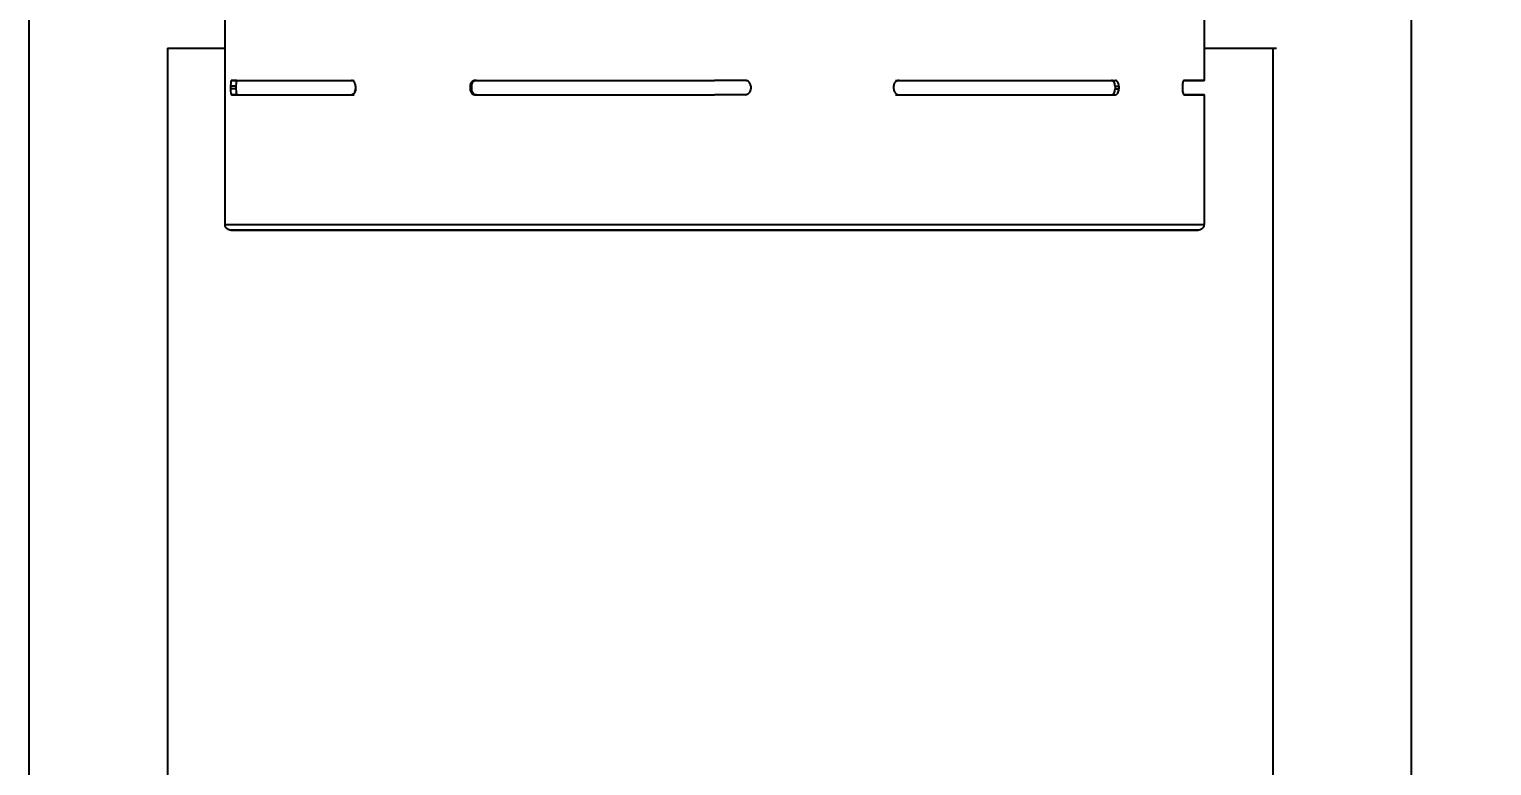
# Model space of a CAD drawing. Header units: millimetres. Extents: x 12069 to 16055, y 15847 to 21295.
# Drawn here: x 14709 to 15217, y 19529 to 19785 of the extents above; entities that cross this region are included whole.
import ezdxf

# ---------------------------------------------------------------- set-up
doc = ezdxf.new("R2010")
doc.units = ezdxf.units.MM
doc.header["$LTSCALE"] = 3
doc.layers.add('DomyÅ›lny', color=7, linetype='Continuous')
doc.styles.get("Standard").update_dxf_attribs({"font": 'arial.ttf'})
doc.dimstyles.new('MATEUSZ', dxfattribs={"dimtxt": 35, "dimasz": 16, "dimexe": 0.18, "dimexo": 0.0625, "dimgap": 0.09, "dimtad": 0, "dimdec": 0, "dimdsep": 46, "dimtxsty": 'Standard', "dimblk": 'DOT', "dimcen": 0.09, "dimse1": 1, "dimse2": 1, "dimadec": 0, "dimazin": 0, "dimtfac": 1, "dimtdec": 0, "dimtofl": 0, "dimtmove": 0, "dimatfit": 3, "dimfxl": 1, "dimtolj": 1, "dimtzin": 0, "dimlwd": 9, "dimlwe": 9, "dimarcsym": 0})

# ---------------------------------------------------------------- blocks, each defined once
blk = doc.blocks.new('_Dot')
at = {"color": 0, "linetype": 'ByBlock', "lineweight": -2}
blk.add_line((-0.5, 0), (-1, 0), dxfattribs=at)
at = {"color": 0, "linetype": 'ByBlock', "const_width": 0.5}
blk.add_lwpolyline([(-0.25, 0, 1), (0.25, 0, 1)], format="xyb", close=True, dxfattribs=at)
blk = doc.blocks.new('*D29')
at = {"color": 0, "lineweight": 9, "transparency": 16777216}
for p, q in [((15437.84, 20602.31), (15437.84, 19989.02)), ((15437.84, 19274.44), (15437.84, 19887.73))]:
    blk.add_line(p, q, dxfattribs=at)
at = {"layer": 'Defpoints', "color": 0, "transparency": 16777216}
for p in [(14951.09, 20618.31), (15188.94, 19258.44), (15437.84, 19258.44)]:
    blk.add_point(p, dxfattribs=at)
at = {"color": 0, "lineweight": 9, "transparency": 16777216, "xscale": 16, "yscale": 16, "zscale": 16}
for p, rotation in [((15437.84, 20618.31), 90), ((15437.84, 19258.44), 270)]:
    blk.add_blockref('_Dot', p, dxfattribs=dict(at, rotation=rotation))
at = {"color": 0, "transparency": 16777216, "insert": (15437.84, 19938.38), "char_height": 35, "attachment_point": 5, "rotation": 90}
blk.add_mtext('\\A1;1360', dxfattribs=at)

msp = doc.modelspace()

# ---------------------------------------------------------------- linework, layer by layer
at = {"layer": 'DomyÅ›lny'}
for p, q in [((14709.09, 19258.44), (14709.09, 20380.31)), ((15189.09, 20380.31), (15189.09, 19258.44)), ((14777.09, 19717.11), (14777.09, 20110.11)), ((15117.09, 19812.11), (15117.09, 19767.11)), ((14757.09, 19778.31), (14777.09, 19778.31)), ((14757.09, 19778.31), (14757.09, 19258.44)), ((15117.09, 19778.31), (15142.29, 19778.31)), ((15141.09, 19258.44), (15141.09, 19778.31)), ((14779.01, 19765.11), (14779.01, 19764.11)), ((14780.89, 19765.11), (14779.01, 19765.11)), ((14780.89, 19764.11), (14779.01, 19764.11)), ((14781.21, 19767.11), (14779.33, 19767.11)), ((14780.89, 19765.11), (14780.89, 19764.11)), ((14822.4, 19765.11), (14822.4, 19764.11)), ((14862.19, 19765.11), (14862.19, 19764.11)), ((14862.66, 19765.11), (14862.19, 19765.11)), ((14862.66, 19764.11), (14862.19, 19764.11)), ((14862.66, 19765.11), (14862.66, 19764.11)), ((14864.47, 19767.11), (14864.01, 19767.11)), ((14958.06, 19767.11), (14957.6, 19767.11)), ((14959.68, 19765.11), (14959.68, 19764.11)), ((15009.3, 19765.11), (15009.3, 19764.11)), ((15009.94, 19767.11), (15011.24, 19767.11)), ((15085, 19767.11), (15086.3, 19767.11)), ((15086.18, 19765.11), (15086.18, 19764.11)), ((15086.18, 19765.11), (15087.49, 19765.11)), ((15086.18, 19764.11), (15087.49, 19764.11)), ((15087.49, 19765.11), (15087.49, 19764.11)), ((15109.57, 19765.11), (15109.57, 19764.11)), ((14781.21, 19762.11), (14779.33, 19762.11)), ((14864.47, 19762.11), (14864.01, 19762.11)), ((14958.06, 19762.11), (14957.6, 19762.11)), ((15009.94, 19762.11), (15011.24, 19762.11)), ((15085, 19762.11), (15086.3, 19762.11)), ((15117.09, 19762.11), (15117.09, 19717.11))]:
    msp.add_line(p, q, dxfattribs=at)
for points in [[(14779.33, 19767.11, 0), (14779.32, 19767.11, 0), (14779.32, 19767.11, 0), (14779.31, 19767.1, 0), (14779.3, 19767.1, 0), (14779.3, 19767.1, 0), (14779.28, 19767.09, 0), (14779.27, 19767.07, 0), (14779.25, 19767.05, 0), (14779.23, 19767.01, 0), (14779.2, 19766.94, 0), (14779.15, 19766.77, 0), (14779.06, 19766.24, 0), (14779.01, 19765.11, 0)], [(14779.01, 19764.11, 0), (14779.01, 19764.02, 0), (14779.03, 19763.35, 0), (14779.11, 19762.61, 0), (14779.16, 19762.4, 0), (14779.21, 19762.24, 0), (14779.24, 19762.18, 0), (14779.26, 19762.16, 0), (14779.27, 19762.14, 0), (14779.29, 19762.13, 0), (14779.29, 19762.12, 0), (14779.3, 19762.12, 0), (14779.31, 19762.11, 0), (14779.32, 19762.11, 0), (14779.32, 19762.11, 0), (14779.33, 19762.11, 0)], [(14779.33, 19767.11, 0), (14793.98, 19767.11, 0), (14820.98, 19767.11, 0)], [(14781.21, 19767.11, 0), (14781.2, 19767.11, 0), (14781.2, 19767.11, 0), (14781.19, 19767.1, 0), (14781.18, 19767.1, 0), (14781.18, 19767.1, 0), (14781.16, 19767.09, 0), (14781.15, 19767.07, 0), (14781.14, 19767.05, 0), (14781.11, 19767.01, 0), (14781.08, 19766.94, 0), (14781.03, 19766.77, 0), (14780.95, 19766.24, 0), (14780.89, 19765.11, 0)], [(14780.89, 19764.11, 0), (14780.89, 19764.02, 0), (14780.92, 19763.35, 0), (14781, 19762.61, 0), (14781.04, 19762.4, 0), (14781.1, 19762.24, 0), (14781.12, 19762.18, 0), (14781.14, 19762.16, 0), (14781.15, 19762.14, 0), (14781.17, 19762.13, 0), (14781.17, 19762.12, 0), (14781.18, 19762.12, 0), (14781.19, 19762.11, 0), (14781.2, 19762.11, 0), (14781.2, 19762.11, 0), (14781.21, 19762.11, 0)], [(14781.21, 19767.11, 0), (14795.47, 19767.11, 0), (14821.93, 19767.11, 0)], [(14822.4, 19765.11, 0), (14822.39, 19765.22, 0), (14822.37, 19765.5, 0), (14822.28, 19765.89, 0), (14822.21, 19766.09, 0), (14822.13, 19766.28, 0), (14822.02, 19766.46, 0), (14821.9, 19766.62, 0), (14821.77, 19766.77, 0), (14821.63, 19766.89, 0), (14821.48, 19766.98, 0), (14821.32, 19767.05, 0), (14821.15, 19767.09, 0), (14820.98, 19767.11, 0)], [(14822.4, 19764.11, 0), (14822.39, 19764, 0), (14822.37, 19763.71, 0), (14822.28, 19763.33, 0), (14822.21, 19763.13, 0), (14822.13, 19762.94, 0), (14822.02, 19762.76, 0), (14821.9, 19762.6, 0), (14821.77, 19762.45, 0), (14821.63, 19762.33, 0), (14821.48, 19762.24, 0), (14821.32, 19762.17, 0), (14821.15, 19762.12, 0), (14820.98, 19762.11, 0)], [(14820.98, 19762.11, 0), (14821.1, 19762.12, 0), (14821.22, 19762.14, 0), (14821.34, 19762.17, 0), (14821.46, 19762.23, 0), (14821.57, 19762.29, 0), (14821.68, 19762.37, 0), (14821.79, 19762.47, 0), (14821.9, 19762.59, 0), (14821.99, 19762.71, 0), (14822.16, 19763.02, 0), (14822.3, 19763.38, 0), (14822.36, 19763.7, 0), (14822.4, 19764.11, 0)], [(14864.01, 19767.11, 0), (14863.85, 19767.1, 0), (14863.7, 19767.08, 0), (14863.54, 19767.04, 0), (14863.39, 19766.99, 0), (14863.24, 19766.92, 0), (14863.1, 19766.84, 0), (14862.96, 19766.74, 0), (14862.83, 19766.63, 0), (14862.7, 19766.5, 0), (14862.59, 19766.36, 0), (14862.48, 19766.2, 0), (14862.39, 19766.02, 0), (14862.31, 19765.83, 0), (14862.25, 19765.63, 0), (14862.21, 19765.4, 0), (14862.19, 19765.11, 0)], [(14862.19, 19764.11, 0), (14862.19, 19763.99, 0), (14862.23, 19763.69, 0), (14862.28, 19763.5, 0), (14862.34, 19763.3, 0), (14862.43, 19763.1, 0), (14862.55, 19762.92, 0), (14862.68, 19762.74, 0), (14862.83, 19762.58, 0), (14863, 19762.44, 0), (14863.18, 19762.33, 0), (14863.38, 19762.23, 0), (14863.58, 19762.16, 0), (14863.79, 19762.12, 0), (14864.01, 19762.11, 0)], [(14864.47, 19767.11, 0), (14864.31, 19767.1, 0), (14864.16, 19767.08, 0), (14864.01, 19767.04, 0), (14863.86, 19766.99, 0), (14863.71, 19766.92, 0), (14863.57, 19766.84, 0), (14863.42, 19766.74, 0), (14863.3, 19766.63, 0), (14863.17, 19766.5, 0), (14863.05, 19766.36, 0), (14862.95, 19766.2, 0), (14862.85, 19766.02, 0), (14862.78, 19765.83, 0), (14862.72, 19765.63, 0), (14862.67, 19765.4, 0), (14862.66, 19765.11, 0)], [(14862.66, 19764.11, 0), (14862.66, 19763.99, 0), (14862.69, 19763.69, 0), (14862.74, 19763.5, 0), (14862.81, 19763.3, 0), (14862.9, 19763.11, 0), (14863.01, 19762.92, 0), (14863.14, 19762.74, 0), (14863.29, 19762.58, 0), (14863.46, 19762.44, 0), (14863.65, 19762.33, 0), (14863.84, 19762.23, 0), (14864.04, 19762.16, 0), (14864.25, 19762.12, 0), (14864.47, 19762.11, 0)], [(14864.01, 19767.11, 0), (14947.09, 19767.11, 0)], [(14957.6, 19767.11, 0), (14947.09, 19767.11, 0)], [(14959.68, 19765.11, 0), (14959.68, 19765.21, 0), (14959.64, 19765.5, 0), (14959.59, 19765.69, 0), (14959.51, 19765.89, 0), (14959.41, 19766.09, 0), (14959.28, 19766.29, 0), (14959.13, 19766.46, 0), (14958.96, 19766.63, 0), (14958.76, 19766.77, 0), (14958.55, 19766.89, 0), (14958.33, 19766.98, 0), (14958.09, 19767.05, 0), (14957.85, 19767.09, 0), (14957.6, 19767.11, 0)], [(14957.6, 19762.11, 0), (14957.95, 19762.14, 0), (14958.3, 19762.23, 0), (14958.47, 19762.29, 0), (14958.63, 19762.37, 0), (14958.8, 19762.47, 0), (14958.94, 19762.58, 0), (14959.09, 19762.72, 0), (14959.22, 19762.86, 0), (14959.34, 19763.02, 0), (14959.45, 19763.2, 0), (14959.54, 19763.39, 0), (14959.61, 19763.59, 0), (14959.66, 19763.82, 0), (14959.68, 19764.11, 0)], [(15011.24, 19767.11, 0), (15010.92, 19767.08, 0), (15010.76, 19767.04, 0), (15010.6, 19766.99, 0), (15010.44, 19766.93, 0), (15010.29, 19766.85, 0), (15010.14, 19766.75, 0), (15010, 19766.64, 0), (15009.87, 19766.51, 0), (15009.74, 19766.36, 0), (15009.63, 19766.21, 0), (15009.53, 19766.04, 0), (15009.45, 19765.86, 0), (15009.38, 19765.65, 0), (15009.33, 19765.41, 0), (15009.3, 19765.11, 0)], [(15009.3, 19764.11, 0), (15009.31, 19764.02, 0), (15009.34, 19763.73, 0), (15009.38, 19763.55, 0), (15009.45, 19763.35, 0), (15009.54, 19763.15, 0), (15009.66, 19762.96, 0), (15009.8, 19762.77, 0), (15009.96, 19762.61, 0), (15010.15, 19762.46, 0), (15010.34, 19762.34, 0), (15010.56, 19762.24, 0), (15010.78, 19762.17, 0), (15011.01, 19762.12, 0), (15011.24, 19762.11, 0)], [(15009.94, 19767.11, 0), (15085, 19767.11, 0)], [(15011.24, 19767.11, 0), (15086.3, 19767.11, 0)], [(15086.18, 19765.11, 0), (15086.18, 19765.2, 0), (15086.16, 19765.49, 0), (15086.09, 19765.87, 0), (15085.97, 19766.27, 0), (15085.88, 19766.45, 0), (15085.78, 19766.61, 0), (15085.67, 19766.76, 0), (15085.55, 19766.88, 0), (15085.42, 19766.98, 0), (15085.28, 19767.05, 0), (15085.21, 19767.08, 0), (15085.14, 19767.09, 0), (15085.07, 19767.11, 0), (15085, 19767.11, 0)], [(15085, 19762.11, 0), (15085.1, 19762.12, 0), (15085.2, 19762.14, 0), (15085.3, 19762.17, 0), (15085.4, 19762.22, 0), (15085.49, 19762.29, 0), (15085.58, 19762.37, 0), (15085.68, 19762.47, 0), (15085.76, 19762.58, 0), (15085.84, 19762.7, 0), (15085.99, 19763.01, 0), (15086.1, 19763.36, 0), (15086.15, 19763.67, 0), (15086.18, 19764.11, 0)], [(15087.49, 19765.11, 0), (15087.49, 19765.21, 0), (15087.47, 19765.49, 0), (15087.4, 19765.87, 0), (15087.27, 19766.27, 0), (15087.18, 19766.45, 0), (15087.08, 19766.61, 0), (15086.97, 19766.76, 0), (15086.85, 19766.88, 0), (15086.72, 19766.98, 0), (15086.59, 19767.05, 0), (15086.52, 19767.08, 0), (15086.44, 19767.09, 0), (15086.37, 19767.11, 0), (15086.3, 19767.11, 0)], [(15086.3, 19762.11, 0), (15086.4, 19762.12, 0), (15086.5, 19762.14, 0), (15086.6, 19762.17, 0), (15086.7, 19762.22, 0), (15086.8, 19762.29, 0), (15086.89, 19762.37, 0), (15086.98, 19762.47, 0), (15087.07, 19762.58, 0), (15087.15, 19762.7, 0), (15087.29, 19763.01, 0), (15087.4, 19763.36, 0), (15087.46, 19763.67, 0), (15087.49, 19764.11, 0)], [(15110.17, 19767.11, 0), (15110.15, 19767.11, 0), (15110.12, 19767.1, 0), (15110.1, 19767.09, 0), (15110.07, 19767.08, 0), (15110.05, 19767.06, 0), (15110.02, 19767.04, 0), (15109.97, 19766.99, 0), (15109.93, 19766.93, 0), (15109.88, 19766.84, 0), (15109.79, 19766.64, 0), (15109.71, 19766.37, 0), (15109.64, 19766.04, 0), (15109.57, 19765.11, 0)], [(15109.57, 19764.11, 0), (15109.57, 19763.97, 0), (15109.63, 19763.26, 0), (15109.7, 19762.88, 0), (15109.8, 19762.55, 0), (15109.86, 19762.42, 0), (15109.91, 19762.31, 0), (15109.97, 19762.23, 0), (15110.01, 19762.19, 0), (15110.04, 19762.16, 0), (15110.07, 19762.14, 0), (15110.11, 19762.12, 0), (15110.12, 19762.12, 0), (15110.14, 19762.11, 0), (15110.16, 19762.11, 0), (15110.17, 19762.11, 0)], [(14779.33, 19762.11, 0), (14793.98, 19762.11, 0), (14820.98, 19762.11, 0)], [(14781.21, 19762.11, 0), (14795.47, 19762.11, 0), (14821.93, 19762.11, 0)], [(14864.01, 19762.11, 0), (14947.09, 19762.11, 0)], [(14957.6, 19762.11, 0), (14947.09, 19762.11, 0)], [(15009.94, 19762.11, 0), (15085, 19762.11, 0)], [(15011.24, 19762.11, 0), (15086.3, 19762.11, 0)], [(14777.09, 19717.11, 0), (14777.09, 19717.11, 0), (14777.09, 19717.11, 0), (14777.09, 19717.11, 0), (14777.09, 19717.11, 0), (14777.09, 19717.11, 0), (14777.09, 19717.11, 0), (14777.09, 19717.11, 0), (14777.09, 19717.11, 0), (14777.09, 19717.11, 0), (14777.1, 19717.11, 0), (14777.11, 19717.11, 0), (14777.16, 19717.11, 0), (14777.38, 19717.11, 0), (14778.28, 19717.11, 0), (14782.05, 19717.11, 0), (14798.05, 19717.11, 0), (14947.09, 19717.11, 0)], [(14779.09, 19715.11, 0), (14778.9, 19715.12, 0), (14778.71, 19715.15, 0), (14778.53, 19715.19, 0), (14778.35, 19715.25, 0), (14778.18, 19715.33, 0), (14778.01, 19715.43, 0), (14777.85, 19715.54, 0), (14777.71, 19715.67, 0), (14777.57, 19715.81, 0), (14777.45, 19715.96, 0), (14777.35, 19716.13, 0), (14777.26, 19716.31, 0), (14777.19, 19716.5, 0), (14777.14, 19716.7, 0), (14777.1, 19716.91, 0), (14777.09, 19717.11, 0)], [(14947.09, 19717.11, 0), (15117.09, 19717.11, 0)], [(15117.09, 19717.11, 0), (15117.08, 19716.91, 0), (15117.05, 19716.7, 0), (15117, 19716.5, 0), (15116.93, 19716.31, 0), (15116.84, 19716.13, 0), (15116.73, 19715.96, 0), (15116.61, 19715.81, 0), (15116.48, 19715.67, 0), (15116.33, 19715.54, 0), (15116.17, 19715.43, 0), (15116.01, 19715.33, 0), (15115.84, 19715.25, 0), (15115.66, 19715.19, 0), (15115.47, 19715.15, 0), (15115.28, 19715.12, 0), (15115.09, 19715.11, 0)]]:
    msp.add_polyline3d(points, dxfattribs=at)
for points in [[(15110.17, 19767.11, 0), (15115.09, 19767.11, 0), (15115.09, 19767.11, 0), (15115.09, 19767.11, 0), (15115.09, 19767.11, 0), (15115.09, 19767.11, 0), (15115.09, 19767.11, 0), (15115.09, 19767.11, 0), (15115.09, 19767.11, 0), (15115.09, 19767.11, 0), (15115.09, 19767.11, 0), (15115.09, 19767.11, 0), (15115.09, 19767.11, 0), (15115.09, 19767.11, 0), (15115.09, 19767.11, 0), (15115.09, 19767.11, 0), (15115.09, 19767.11, 0), (15115.09, 19767.11, 0), (15115.09, 19767.11, 0), (15115.08, 19767.11, 0), (15115.06, 19767.11, 0), (15114.96, 19767.11, 0), (15113.87, 19767.11, 0)], [(15110.17, 19767.11, 0), (15117.09, 19767.11, 0), (15117.09, 19767.11, 0), (15117.09, 19767.11, 0), (15117.09, 19767.11, 0), (15117.09, 19767.11, 0), (15117.09, 19767.11, 0), (15117.09, 19767.11, 0), (15117.09, 19767.11, 0), (15117.09, 19767.11, 0), (15117.09, 19767.11, 0), (15117.09, 19767.11, 0), (15117.09, 19767.11, 0), (15117.09, 19767.11, 0), (15117.09, 19767.11, 0), (15117.09, 19767.11, 0), (15117.09, 19767.11, 0), (15117.08, 19767.11, 0), (15117.04, 19767.11, 0), (15116.9, 19767.11, 0), (15115.38, 19767.11, 0)], [(15110.17, 19762.11, 0), (15115.09, 19762.11, 0), (15115.09, 19762.11, 0), (15115.09, 19762.11, 0), (15115.09, 19762.11, 0), (15115.09, 19762.11, 0), (15115.09, 19762.11, 0), (15115.09, 19762.11, 0), (15115.09, 19762.11, 0), (15115.09, 19762.11, 0), (15115.09, 19762.11, 0), (15115.09, 19762.11, 0), (15115.09, 19762.11, 0), (15115.09, 19762.11, 0), (15115.09, 19762.11, 0), (15115.09, 19762.11, 0), (15115.09, 19762.11, 0), (15115.09, 19762.11, 0), (15115.09, 19762.11, 0), (15115.08, 19762.11, 0), (15115.06, 19762.11, 0), (15114.96, 19762.11, 0), (15113.87, 19762.11, 0)], [(15110.17, 19762.11, 0), (15117.09, 19762.11, 0), (15117.09, 19762.11, 0), (15117.09, 19762.11, 0), (15117.09, 19762.11, 0), (15117.09, 19762.11, 0), (15117.09, 19762.11, 0), (15117.09, 19762.11, 0), (15117.09, 19762.11, 0), (15117.09, 19762.11, 0), (15117.09, 19762.11, 0), (15117.09, 19762.11, 0), (15117.09, 19762.11, 0), (15117.09, 19762.11, 0), (15117.09, 19762.11, 0), (15117.09, 19762.11, 0), (15117.09, 19762.11, 0), (15117.08, 19762.11, 0), (15117.04, 19762.11, 0), (15116.9, 19762.11, 0), (15115.38, 19762.11, 0)], [(14947.09, 19715.11, 0), (15115.09, 19715.11, 0), (14947.09, 19715.11, 0), (14779.09, 19715.11, 0)]]:
    msp.add_polyline3d(points, close=True, dxfattribs=at)

# ---------------------------------------------------------------- dimensions: what is measured, and where the dimension line sits
dim = msp.add_linear_dim(base=(15437.84, 19258.44), p1=(14951.09, 20618.31), p2=(15188.94, 19258.44), angle=90, dimstyle='MATEUSZ')
dim.commit()
dim.dimension.update_dxf_attribs({"geometry": '*D29', "text_midpoint": (15437.84, 19938.38)})

doc.saveas('drawing.dxf')
